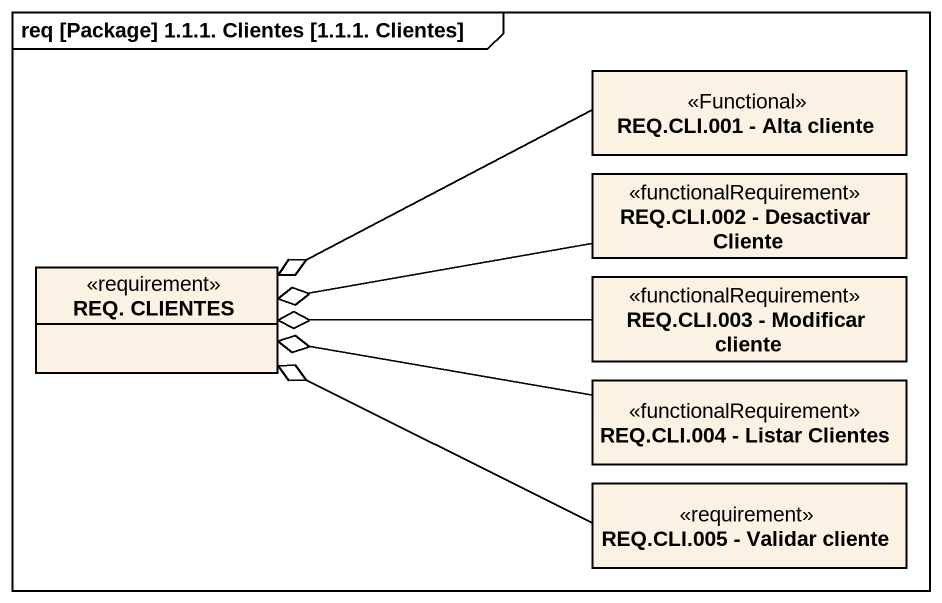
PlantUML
@startuml
mainframe req [Package] 1.1.1. Clientes [1.1.1. Clientes]
hide circle
hide empty members
class "REQ.CLI.001 - Alta cliente" as REQ_CLI_001_Alta_cliente <<Functional>>
class "REQ.CLI.002 - Desactivar Cliente" as REQ_CLI_002_Desactivar <<functionalRequirement>>
class "REQ. CLIENTES" as REQ_CLIENTES <<requirement>>
class "REQ.CLI.003 - Modificar cliente" as REQ_CLI_003_Modificar <<functionalRequirement>>
class "REQ.CLI.004 - Listar Clientes" as REQ_CLI_004_Listar_Clientes <<functionalRequirement>>
class "REQ.CLI.005 - Validar cliente" as REQ_CLI_005_Validar_cliente <<requirement>>
REQ_CLI_001_Alta_cliente -left-o REQ_CLIENTES
REQ_CLI_002_Desactivar -left-o REQ_CLIENTES
REQ_CLI_003_Modificar -left-o REQ_CLIENTES
REQ_CLI_004_Listar_Clientes -left-o REQ_CLIENTES
REQ_CLI_005_Validar_cliente -left-o REQ_CLIENTES
@enduml
